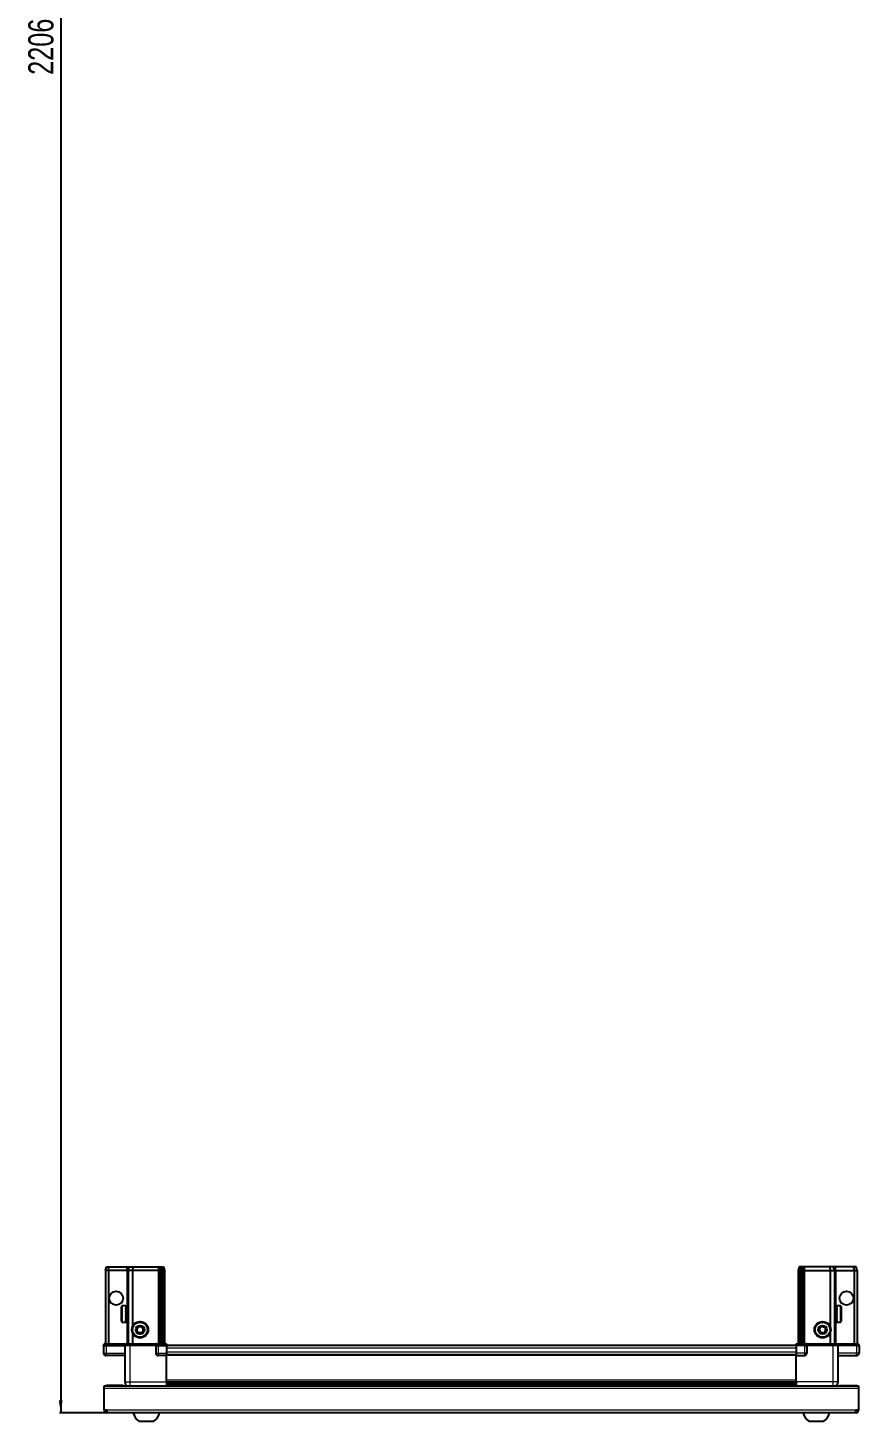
# Model space of a CAD drawing. Header units: millimetres. Extents: x 899 to 4713, y -1308 to 2022.
# Drawn here: x 963 to 1623, y -1308 to -201 of the extents above; entities that cross this region are included whole.
import ezdxf

# ---------------------------------------------------------------- set-up
doc = ezdxf.new("R2010")
doc.units = ezdxf.units.MM
doc.layers.add('FORMAT', color=7, linetype='Continuous')
doc.styles.add('SLDTEXTSTYLE0', font='TXT', dxfattribs={"width": 0.75})
doc.dimstyles.new('SLDDIMSTYLE0', dxfattribs={"dimtxt": 20, "dimasz": 10, "dimexe": 0, "dimexo": 0.0625, "dimgap": 5, "dimtad": 2, "dimdec": 1, "dimrnd": 1e-09, "dimzin": 12, "dimdsep": 46, "dimtxsty": 'SLDTEXTSTYLE0', "dimsah": 1, "dimcen": 0.09, "dimadec": 0, "dimazin": 3, "dimtfac": 1, "dimtofl": 0, "dimtmove": 0, "dimatfit": 3, "dimfxl": 0, "dimfrac": 2, "dimtolj": 1, "dimtzin": 12, "dimarcsym": 0})

# ---------------------------------------------------------------- blocks, each defined once
blk = doc.blocks.new('_D_8')
at = {"layer": 'FORMAT'}
for p, q in [((1108.5, 905.8), (988.5, 905.8)), ((989.5, 905.8), (989.5, -1300.9)), ((1026.1, -1300.9), (988.5, -1300.9))]:
    blk.add_line(p, q, dxfattribs=at)
for points in [[(989.5, 905.8), (987.9, 895.8), (991, 895.8)], [(989.5, -1300.9), (991, -1290.9), (987.9, -1290.9)]]:
    blk.add_solid(points, dxfattribs=at)
at = {"layer": 'FORMAT', "insert": (963.7, -238.2), "char_height": 20, "attachment_point": 1, "rotation": 90, "style": 'SLDTEXTSTYLE0'}
blk.add_mtext('2206,7', dxfattribs=at)

msp = doc.modelspace()

# ---------------------------------------------------------------- linework, layer by layer
at = {"color": 7, "linetype": 'Continuous', "lineweight": 25}
for p, q in [((1024.97, -1187.94), (1025.77, -1184.94)), ((1027.47, -1187.94), (1024.97, -1187.94)), ((1024.97, -1187.94), (1024.97, -1246.24)), ((1025.77, -1184.94), (1027.63, -1184.94)), ((1027.47, -1187.94), (1027.63, -1184.94)), ((1041.97, -1187.94), (1027.47, -1187.94)), ((1027.47, -1187.94), (1027.47, -1246.24)), ((1027.63, -1184.94), (1041.97, -1184.94)), ((1041.97, -1184.94), (1043.77, -1184.94)), ((1042.97, -1187.94), (1041.97, -1187.94)), ((1042.97, -1187.94), (1043.77, -1184.94)), ((1046.47, -1187.94), (1042.97, -1187.94)), ((1042.97, -1187.94), (1042.97, -1246.24)), ((1043.77, -1184.94), (1046.8, -1184.94)), ((1046.8, -1184.94), (1046.47, -1187.94)), ((1066.97, -1187.94), (1046.47, -1187.94)), ((1046.47, -1187.94), (1046.47, -1232.44)), ((1046.8, -1184.94), (1066.97, -1184.94)), ((1066.97, -1184.94), (1068.77, -1184.94)), ((1067.97, -1187.94), (1066.97, -1187.94)), ((1068.77, -1184.94), (1067.97, -1187.94)), ((1068.97, -1187.94), (1067.97, -1187.94)), ((1067.97, -1187.94), (1067.97, -1246.24)), ((1068.77, -1184.94), (1069.51, -1184.94)), ((1069.51, -1184.94), (1068.97, -1187.94)), ((1070.47, -1187.94), (1068.97, -1187.94)), ((1068.97, -1187.94), (1068.97, -1246.24)), ((1069.51, -1184.94), (1070.02, -1184.94)), ((1070.02, -1184.94), (1070.47, -1187.94)), ((1070.02, -1184.94), (1071.17, -1184.94)), ((1071.97, -1187.94), (1070.47, -1187.94)), ((1070.47, -1187.94), (1070.47, -1246.24)), ((1071.17, -1184.94), (1071.97, -1187.94)), ((1071.97, -1187.94), (1071.97, -1246.24)), ((1575.77, -1184.94), (1574.97, -1187.94)), ((1574.97, -1187.94), (1576.47, -1187.94)), ((1574.97, -1187.94), (1574.97, -1246.24)), ((1576.93, -1184.94), (1575.77, -1184.94)), ((1576.93, -1184.94), (1576.47, -1187.94)), ((1576.47, -1187.94), (1577.97, -1187.94)), ((1576.47, -1187.94), (1576.47, -1246.24)), ((1577.43, -1184.94), (1576.93, -1184.94)), ((1577.43, -1184.94), (1577.97, -1187.94)), ((1578.17, -1184.94), (1577.43, -1184.94)), ((1577.97, -1187.94), (1578.97, -1187.94)), ((1577.97, -1187.94), (1577.97, -1246.24)), ((1578.17, -1184.94), (1578.97, -1187.94)), ((1579.97, -1184.94), (1578.17, -1184.94)), ((1578.97, -1187.94), (1578.97, -1246.24)), ((1578.97, -1187.94), (1579.97, -1187.94)), ((1600.14, -1184.94), (1579.97, -1184.94)), ((1579.97, -1187.94), (1600.47, -1187.94)), ((1600.14, -1184.94), (1600.47, -1187.94)), ((1603.17, -1184.94), (1600.14, -1184.94)), ((1600.47, -1187.94), (1600.47, -1232.44)), ((1600.47, -1187.94), (1603.97, -1187.94)), ((1603.97, -1187.94), (1603.17, -1184.94)), ((1604.97, -1184.94), (1603.17, -1184.94)), ((1603.97, -1187.94), (1603.97, -1246.24)), ((1603.97, -1187.94), (1604.97, -1187.94)), ((1619.32, -1184.94), (1604.97, -1184.94)), ((1604.97, -1187.94), (1619.47, -1187.94)), ((1619.47, -1187.94), (1619.32, -1184.94)), ((1621.17, -1184.94), (1619.32, -1184.94)), ((1619.47, -1187.94), (1621.97, -1187.94)), ((1619.47, -1187.94), (1619.47, -1246.24)), ((1621.97, -1187.94), (1621.17, -1184.94)), ((1621.97, -1187.94), (1621.97, -1246.24)), ((1037.77, -1228.14), (1037.77, -1216.74)), ((1040.97, -1215.94), (1038.57, -1215.94)), ((1040.97, -1215.94), (1040.97, -1215.95)), ((1040.97, -1215.95), (1041.47, -1215.95)), ((1040.97, -1216.13), (1041.47, -1216.13)), ((1040.97, -1216.13), (1040.97, -1216.35)), ((1040.97, -1216.35), (1041.47, -1216.35)), ((1040.97, -1216.93), (1041.47, -1216.93)), ((1040.97, -1216.93), (1040.97, -1217.35)), ((1041.47, -1216.13), (1041.47, -1215.95)), ((1041.47, -1216.35), (1041.47, -1216.13)), ((1041.47, -1216.93), (1041.47, -1216.35)), ((1041.47, -1217.35), (1041.47, -1216.93)), ((1608.37, -1215.94), (1605.47, -1215.94)), ((1605.97, -1215.94), (1605.47, -1215.94)), ((1605.47, -1215.94), (1605.47, -1215.99)), ((1605.47, -1215.99), (1605.47, -1216.27)), ((1605.97, -1215.99), (1605.47, -1215.99)), ((1605.97, -1216.27), (1605.47, -1216.27)), ((1605.47, -1216.27), (1605.47, -1216.55)), ((1605.97, -1216.55), (1605.47, -1216.55)), ((1605.47, -1216.55), (1605.47, -1217.21)), ((1605.97, -1217.21), (1605.47, -1217.21)), ((1605.47, -1217.21), (1605.47, -1217.68)), ((1605.97, -1215.99), (1605.97, -1215.94)), ((1605.97, -1216.55), (1605.97, -1216.27)), ((1605.97, -1217.68), (1605.97, -1217.21)), ((1609.17, -1216.74), (1609.17, -1228.14)), ((1040.97, -1217.35), (1041.47, -1217.35)), ((1040.97, -1218.26), (1041.47, -1218.26)), ((1040.97, -1218.26), (1040.97, -1218.85)), ((1040.97, -1218.85), (1041.47, -1218.85)), ((1040.97, -1220), (1041.47, -1220)), ((1040.97, -1220), (1040.97, -1220.7)), ((1040.97, -1220.7), (1041.47, -1220.7)), ((1040.97, -1221.99), (1041.47, -1221.99)), ((1040.97, -1221.99), (1040.97, -1222.72)), ((1040.97, -1222.13), (1041.47, -1222.13)), ((1040.97, -1222.63), (1041.47, -1222.63)), ((1040.97, -1222.72), (1041.47, -1222.72)), ((1040.97, -1224.01), (1041.47, -1224.01)), ((1040.97, -1224.01), (1040.97, -1224.72)), ((1040.97, -1224.72), (1041.47, -1224.72)), ((1040.97, -1225.88), (1041.47, -1225.88)), ((1040.97, -1225.88), (1040.97, -1226.49)), ((1040.97, -1226.49), (1041.47, -1226.49)), ((1040.97, -1227.42), (1041.47, -1227.42)), ((1040.97, -1227.42), (1040.97, -1227.86)), ((1040.97, -1227.86), (1041.47, -1227.86)), ((1041.47, -1218.26), (1041.47, -1217.35)), ((1041.57, -1218.04), (1041.47, -1218.04)), ((1041.47, -1218.85), (1041.47, -1218.26)), ((1041.47, -1220), (1041.47, -1218.85)), ((1041.47, -1220.7), (1041.47, -1220)), ((1041.47, -1221.99), (1041.47, -1220.7)), ((1041.47, -1222.13), (1041.47, -1221.99)), ((1041.47, -1222.72), (1041.47, -1222.63)), ((1041.47, -1224.01), (1041.47, -1222.72)), ((1041.47, -1224.72), (1041.47, -1224.01)), ((1041.47, -1225.88), (1041.47, -1224.72)), ((1041.47, -1226.49), (1041.47, -1225.88)), ((1041.47, -1227.42), (1041.47, -1226.49)), ((1041.47, -1226.84), (1041.57, -1226.84)), ((1041.47, -1227.86), (1041.47, -1227.42)), ((1041.47, -1228.47), (1041.47, -1227.86)), ((1041.57, -1226.84), (1041.57, -1218.04)), ((1042.45, -1219.13), (1041.97, -1218.44)), ((1041.97, -1226.44), (1041.97, -1218.44)), ((1041.97, -1226.44), (1042.45, -1225.75)), ((1042.94, -1218.44), (1042.45, -1219.13)), ((1042.45, -1225.75), (1042.45, -1219.13)), ((1042.45, -1225.75), (1042.94, -1226.44)), ((1042.97, -1218.44), (1042.94, -1218.44)), ((1042.94, -1226.44), (1042.94, -1218.44)), ((1042.94, -1226.44), (1042.97, -1226.44)), ((1604, -1218.44), (1603.97, -1218.44)), ((1603.97, -1226.44), (1604, -1226.44)), ((1604.49, -1219.13), (1604, -1218.44)), ((1604, -1218.44), (1604, -1226.44)), ((1604, -1226.44), (1604.49, -1225.75)), ((1604.97, -1218.44), (1604.49, -1219.13)), ((1604.49, -1219.13), (1604.49, -1225.75)), ((1604.49, -1225.75), (1604.97, -1226.44)), ((1604.97, -1218.44), (1604.97, -1226.44)), ((1605.47, -1218.04), (1605.37, -1218.04)), ((1605.37, -1218.04), (1605.37, -1226.84)), ((1605.37, -1226.84), (1605.47, -1226.84)), ((1605.47, -1217.68), (1605.47, -1218.66)), ((1605.97, -1217.68), (1605.47, -1217.68)), ((1605.97, -1218.66), (1605.47, -1218.66)), ((1605.47, -1218.66), (1605.47, -1219.28)), ((1605.47, -1219.28), (1605.47, -1220.48)), ((1605.97, -1219.28), (1605.47, -1219.28)), ((1605.97, -1220.48), (1605.47, -1220.48)), ((1605.47, -1220.48), (1605.47, -1221.11)), ((1605.97, -1221.11), (1605.47, -1221.11)), ((1605.47, -1221.19), (1605.47, -1222.49)), ((1605.97, -1221.19), (1605.47, -1221.19)), ((1605.97, -1222.49), (1605.47, -1222.49)), ((1605.97, -1222.97), (1605.47, -1222.97)), ((1605.47, -1222.97), (1605.47, -1223.23)), ((1605.47, -1223.23), (1605.47, -1224.5)), ((1605.97, -1223.23), (1605.47, -1223.23)), ((1605.97, -1224.5), (1605.47, -1224.5)), ((1605.47, -1224.5), (1605.47, -1225.18)), ((1605.47, -1225.18), (1605.47, -1226.3)), ((1605.97, -1225.18), (1605.47, -1225.18)), ((1605.97, -1226.3), (1605.47, -1226.3)), ((1605.47, -1226.3), (1605.47, -1226.87)), ((1605.47, -1226.87), (1605.47, -1227.73)), ((1605.97, -1226.87), (1605.47, -1226.87)), ((1605.97, -1227.73), (1605.47, -1227.73)), ((1605.47, -1227.73), (1605.47, -1228.12)), ((1605.47, -1228.12), (1605.47, -1228.64)), ((1605.97, -1228.12), (1605.47, -1228.12)), ((1605.97, -1219.28), (1605.97, -1218.66)), ((1605.97, -1221.19), (1605.97, -1220.48)), ((1605.97, -1223.23), (1605.97, -1222.49)), ((1605.97, -1225.18), (1605.97, -1224.5)), ((1605.97, -1226.87), (1605.97, -1226.3)), ((1605.97, -1228.12), (1605.97, -1227.73)), ((1038.57, -1228.94), (1040.97, -1228.94)), ((1040.97, -1228.47), (1041.47, -1228.47)), ((1040.97, -1228.47), (1040.97, -1228.7)), ((1040.97, -1228.7), (1041.47, -1228.7)), ((1040.97, -1228.92), (1041.47, -1228.92)), ((1040.97, -1228.92), (1040.97, -1228.94)), ((1040.97, -1228.93), (1041.47, -1228.93)), ((1041.47, -1228.7), (1041.47, -1228.47)), ((1041.47, -1228.92), (1041.47, -1228.7)), ((1041.47, -1228.93), (1041.47, -1228.92)), ((1046.47, -1237.44), (1046.47, -1246.24)), ((1600.47, -1237.44), (1600.47, -1246.24)), ((1605.97, -1228.64), (1605.47, -1228.64)), ((1605.47, -1228.64), (1605.47, -1228.82)), ((1605.47, -1228.82), (1605.47, -1228.94)), ((1605.97, -1228.82), (1605.47, -1228.82)), ((1605.47, -1228.94), (1608.37, -1228.94)), ((1605.97, -1228.82), (1605.97, -1228.64)), ((1023.97, -1246.24), (1023.47, -1247.11)), ((1023.47, -1247.44), (1023.47, -1247.11)), ((1023.47, -1247.44), (1025.47, -1247.44)), ((1023.47, -1247.44), (1023.47, -1253.44)), ((1025.47, -1246.24), (1023.97, -1246.24)), ((1025.47, -1246.24), (1040.27, -1246.24)), ((1040.27, -1247.44), (1025.47, -1247.44)), ((1025.47, -1247.44), (1040.27, -1247.44)), ((1040.27, -1246.24), (1040.47, -1246.24)), ((1040.47, -1247.44), (1040.27, -1247.44)), ((1040.47, -1247.44), (1040.47, -1246.24)), ((1040.47, -1246.24), (1044.47, -1246.24)), ((1044.47, -1247.44), (1040.47, -1247.44)), ((1040.47, -1247.44), (1040.47, -1276.44)), ((1044.47, -1246.24), (1064.77, -1246.24)), ((1064.77, -1247.44), (1044.47, -1247.44)), ((1064.77, -1246.24), (1064.97, -1246.24)), ((1064.97, -1247.44), (1064.77, -1247.44)), ((1064.97, -1247.44), (1064.97, -1246.24)), ((1065.65, -1246.24), (1064.97, -1246.24)), ((1064.97, -1247.44), (1066.97, -1247.44)), ((1064.97, -1247.44), (1064.97, -1253.44)), ((1065.65, -1246.24), (1073.47, -1246.24)), ((1073.47, -1247.11), (1066.97, -1247.11)), ((1073.47, -1247.44), (1066.97, -1247.44)), ((1066.97, -1247.44), (1073.47, -1247.44)), ((1073.47, -1246.24), (1073.47, -1247.11)), ((1073.47, -1247.11), (1073.47, -1247.11)), ((1073.47, -1247.44), (1073.47, -1247.11)), ((1073.47, -1247.44), (1073.47, -1247.44)), ((1073.47, -1247.44), (1073.47, -1253.44)), ((1573.47, -1247.59), (1073.47, -1247.59)), ((1573.47, -1246.24), (1581.29, -1246.24)), ((1573.47, -1247.11), (1573.47, -1246.24)), ((1579.97, -1247.11), (1573.47, -1247.11)), ((1573.47, -1247.44), (1573.47, -1247.11)), ((1579.97, -1247.44), (1573.47, -1247.44)), ((1573.47, -1247.44), (1573.47, -1253.44)), ((1579.97, -1247.44), (1581.97, -1247.44)), ((1581.97, -1247.44), (1579.97, -1247.44)), ((1581.97, -1246.24), (1581.29, -1246.24)), ((1581.97, -1247.44), (1581.97, -1246.24)), ((1581.97, -1246.24), (1582.17, -1246.24)), ((1582.17, -1247.44), (1581.97, -1247.44)), ((1581.97, -1247.44), (1581.97, -1253.44)), ((1582.17, -1246.24), (1602.47, -1246.24)), ((1602.47, -1247.44), (1582.17, -1247.44)), ((1602.47, -1246.24), (1606.47, -1246.24)), ((1606.47, -1247.44), (1602.47, -1247.44)), ((1606.47, -1247.44), (1606.47, -1246.24)), ((1606.47, -1246.24), (1606.67, -1246.24)), ((1606.67, -1247.44), (1606.47, -1247.44)), ((1606.47, -1247.44), (1606.47, -1276.44)), ((1606.67, -1246.24), (1621.47, -1246.24)), ((1621.47, -1247.44), (1606.67, -1247.44)), ((1622.97, -1246.24), (1621.47, -1246.24)), ((1621.47, -1247.44), (1623.47, -1247.44)), ((1623.47, -1247.11), (1622.97, -1246.24)), ((1623.47, -1247.11), (1622.97, -1246.24)), ((1623.47, -1247.44), (1623.47, -1247.11)), ((1623.47, -1247.44), (1623.47, -1247.11)), ((1623.47, -1247.44), (1623.47, -1247.44)), ((1623.47, -1247.44), (1623.47, -1253.44)), ((1040.47, -1255.44), (1025.47, -1255.44)), ((1073.47, -1255.44), (1066.97, -1255.44)), ((1073.47, -1253.44), (1073.47, -1255.44)), ((1573.47, -1254.79), (1073.47, -1254.79)), ((1073.47, -1276.44), (1073.47, -1255.44)), ((1573.47, -1253.44), (1573.47, -1255.44)), ((1573.47, -1255.44), (1579.97, -1255.44)), ((1573.47, -1276.44), (1573.47, -1255.44)), ((1606.47, -1255.44), (1621.47, -1255.44)), ((1023.97, -1281.54), (1023.97, -1279.44)), ((1023.97, -1279.44), (1622.97, -1279.44)), ((1023.97, -1298.84), (1023.97, -1281.54)), ((1038.97, -1279.34), (1026.07, -1279.34)), ((1038.97, -1279.34), (1038.97, -1279.44)), ((1073.47, -1277.46), (1573.47, -1277.46)), ((1073.47, -1277.5), (1573.47, -1277.5)), ((1097.35, -1279.29), (1073.47, -1279.29)), ((1091.97, -1279.44), (1091.97, -1279.29)), ((1092.01, -1279.44), (1092.01, -1279.29)), ((1092.28, -1279.44), (1092.28, -1279.29)), ((1092.54, -1279.44), (1092.54, -1279.29)), ((1093.19, -1279.44), (1093.19, -1279.29)), ((1093.66, -1279.44), (1093.66, -1279.29)), ((1094.62, -1279.44), (1094.62, -1279.29)), ((1095.24, -1279.44), (1095.24, -1279.29)), ((1096.43, -1279.44), (1096.43, -1279.29)), ((1097.09, -1279.44), (1097.09, -1279.29)), ((1097.14, -1279.44), (1097.14, -1279.29)), ((1098.44, -1279.29), (1097.35, -1279.29)), ((1099.17, -1279.29), (1098.44, -1279.29)), ((1098.44, -1279.44), (1098.44, -1279.29)), ((1098.44, -1279.29), (1098.44, -1279.29)), ((1098.45, -1279.44), (1098.45, -1279.29)), ((1098.95, -1279.44), (1098.95, -1279.29)), ((1099.17, -1279.44), (1099.17, -1279.29)), ((1099.59, -1279.29), (1099.17, -1279.29)), ((1099.17, -1279.29), (1099.17, -1279.29)), ((1547.35, -1279.29), (1099.59, -1279.29)), ((1100.45, -1279.44), (1100.45, -1279.29)), ((1101.14, -1279.44), (1101.14, -1279.29)), ((1102.26, -1279.44), (1102.26, -1279.29)), ((1102.84, -1279.44), (1102.84, -1279.29)), ((1103.71, -1279.44), (1103.71, -1279.29)), ((1104.11, -1279.44), (1104.11, -1279.29)), ((1104.64, -1279.44), (1104.64, -1279.29)), ((1104.83, -1279.44), (1104.83, -1279.29)), ((1104.97, -1279.44), (1104.97, -1279.29)), ((1541.97, -1279.44), (1541.97, -1279.29)), ((1542.14, -1279.44), (1542.14, -1279.29)), ((1542.35, -1279.44), (1542.35, -1279.29)), ((1542.91, -1279.44), (1542.91, -1279.29)), ((1543.33, -1279.44), (1543.33, -1279.29)), ((1544.23, -1279.44), (1544.23, -1279.29)), ((1544.82, -1279.44), (1544.82, -1279.29)), ((1545.96, -1279.44), (1545.96, -1279.29)), ((1546.66, -1279.44), (1546.66, -1279.29)), ((1547.93, -1279.29), (1547.35, -1279.29)), ((1547.93, -1279.44), (1547.93, -1279.29)), ((1547.94, -1279.29), (1547.93, -1279.29)), ((1548.67, -1279.29), (1547.94, -1279.29)), ((1548.11, -1279.44), (1548.11, -1279.29)), ((1548.61, -1279.44), (1548.61, -1279.29)), ((1548.67, -1279.44), (1548.67, -1279.29)), ((1549.59, -1279.29), (1548.67, -1279.29)), ((1548.67, -1279.29), (1548.67, -1279.29)), ((1573.47, -1279.29), (1549.59, -1279.29)), ((1549.96, -1279.44), (1549.96, -1279.29)), ((1550.67, -1279.44), (1550.67, -1279.29)), ((1551.84, -1279.44), (1551.84, -1279.29)), ((1552.45, -1279.44), (1552.45, -1279.29)), ((1553.4, -1279.44), (1553.4, -1279.29)), ((1553.85, -1279.44), (1553.85, -1279.29)), ((1554.47, -1279.44), (1554.47, -1279.29)), ((1554.71, -1279.44), (1554.71, -1279.29)), ((1554.95, -1279.44), (1554.95, -1279.29)), ((1554.97, -1279.44), (1554.97, -1279.29)), ((1607.97, -1279.34), (1607.97, -1279.44)), ((1607.97, -1279.34), (1620.87, -1279.34)), ((1622.97, -1279.44), (1622.97, -1281.54)), ((1622.97, -1281.54), (1622.97, -1298.84)), ((1026.07, -1298.84), (1023.97, -1298.84)), ((1026.07, -1298.84), (1026.07, -1300.94)), ((1620.87, -1300.94), (1026.07, -1300.94)), ((1622.97, -1298.84), (1620.87, -1298.84)), ((1620.87, -1300.94), (1620.87, -1298.84)), ((1051.47, -1307.54), (1063.47, -1307.54)), ((1583.47, -1307.54), (1595.47, -1307.54))]:
    msp.add_line(p, q, dxfattribs=at)
at = {"color": 8, "linetype": 'Continuous', "lineweight": 18}
for p, q in [((1041.97, -1187.94), (1041.97, -1184.94)), ((1041.97, -1187.94), (1041.97, -1218.44)), ((1066.97, -1184.94), (1066.97, -1187.94)), ((1066.97, -1187.94), (1066.97, -1246.24)), ((1579.97, -1184.94), (1579.97, -1187.94)), ((1579.97, -1187.94), (1579.97, -1246.24)), ((1604.97, -1187.94), (1604.97, -1184.94)), ((1604.97, -1187.94), (1604.97, -1218.44)), ((1038.57, -1228.94), (1038.57, -1215.94)), ((1608.37, -1215.94), (1608.37, -1228.94)), ((1041.97, -1226.44), (1041.97, -1246.24)), ((1604.97, -1226.44), (1604.97, -1246.24)), ((1025.47, -1247.44), (1025.47, -1246.24)), ((1025.47, -1247.44), (1025.47, -1253.44)), ((1040.27, -1247.44), (1040.27, -1246.24)), ((1044.47, -1247.44), (1044.47, -1246.24)), ((1044.47, -1247.44), (1044.47, -1276.44)), ((1064.77, -1247.44), (1064.77, -1246.24)), ((1066.97, -1247.44), (1066.97, -1247.11)), ((1066.97, -1247.44), (1066.97, -1253.44)), ((1073.47, -1247.44), (1073.47, -1247.11)), ((1573.47, -1249.59), (1073.47, -1249.59)), ((1579.97, -1247.44), (1579.97, -1247.11)), ((1579.97, -1247.44), (1579.97, -1253.44)), ((1582.17, -1246.24), (1582.17, -1247.44)), ((1602.47, -1247.44), (1602.47, -1246.24)), ((1602.47, -1247.44), (1602.47, -1276.44)), ((1606.67, -1246.24), (1606.67, -1247.44)), ((1621.47, -1247.44), (1621.47, -1246.24)), ((1621.47, -1247.44), (1621.47, -1253.44)), ((1023.47, -1253.44), (1025.47, -1253.44)), ((1025.47, -1253.44), (1040.47, -1253.44)), ((1025.47, -1255.44), (1025.47, -1253.44)), ((1064.97, -1253.44), (1066.97, -1253.44)), ((1066.97, -1253.44), (1073.47, -1253.44)), ((1066.97, -1253.44), (1066.97, -1255.44)), ((1573.47, -1252.79), (1073.47, -1252.79)), ((1573.47, -1255.44), (1073.47, -1255.44)), ((1579.97, -1253.44), (1573.47, -1253.44)), ((1581.97, -1253.44), (1579.97, -1253.44)), ((1579.97, -1253.44), (1579.97, -1255.44)), ((1621.47, -1253.44), (1606.47, -1253.44)), ((1623.47, -1253.44), (1621.47, -1253.44)), ((1621.47, -1255.44), (1621.47, -1253.44)), ((1622.97, -1281.54), (1023.97, -1281.54)), ((1026.07, -1279.44), (1026.07, -1279.34)), ((1044.47, -1276.44), (1073.47, -1276.44)), ((1073.47, -1274.84), (1573.47, -1274.84)), ((1573.47, -1276.26), (1073.47, -1276.26)), ((1073.47, -1278.7), (1573.47, -1278.7)), ((1602.47, -1276.44), (1573.47, -1276.44)), ((1620.87, -1279.44), (1620.87, -1279.34)), ((1620.87, -1298.84), (1026.07, -1298.84))]:
    msp.add_line(p, q, dxfattribs=at)
at = {"color": 7, "linetype": 'Continuous', "lineweight": 25, "flags": 128}
for points in [[(1026.07, -1279.34), (1025.66, -1279.38), (1025.43, -1279.44)], [(1621.51, -1279.44), (1621.28, -1279.38), (1620.87, -1279.34)]]:
    msp.add_lwpolyline(points, dxfattribs=at)
at = {"color": 7, "linetype": 'Continuous', "lineweight": 25}
for centre, radius in [((1033.47, -1209.94), 5.5), ((1613.47, -1209.94), 5.5), ((1052.47, -1234.94), 6.5), ((1052.47, -1234.94), 3.46), ((1594.47, -1234.94), 6.5), ((1594.47, -1234.94), 3.46)]:
    msp.add_circle(centre, radius, dxfattribs=at)
at = {"color": 8, "linetype": 'Continuous', "lineweight": 18}
for centre in [(1052.47, -1234.94), (1594.47, -1234.94)]:
    msp.add_circle(centre, 5.7, dxfattribs=at)
at = {"color": 7, "linetype": 'Continuous', "lineweight": 25}
for centre, radius, start, end in [((1038.57, -1216.74), 0.8, 90, 180), ((1608.37, -1216.74), 0.8, 360, 90), ((1038.57, -1228.14), 0.8, 180, 270), ((1041.97, -1218.04), 0.4, 180, 270), ((1041.97, -1226.84), 0.4, 90, 180), ((1604.97, -1218.04), 0.4, 270, 0), ((1604.97, -1226.84), 0.4, 360, 90), ((1608.37, -1228.14), 0.8, 270, 0), ((1052.47, -1234.94), 2.5, 147.37605, 207.37605), ((1052.47, -1234.94), 2.5, 207.37605, 267.37605), ((1052.47, -1234.94), 2.5, 87.37605, 147.37605), ((1052.47, -1234.94), 2.5, 267.37605, 327.37605), ((1052.47, -1234.94), 2.5, 27.37605, 87.37605), ((1052.47, -1234.94), 2.5, 327.37605, 27.37605), ((1594.47, -1234.94), 2.5, 134.67671, 194.67671), ((1594.47, -1234.94), 2.5, 194.67671, 254.67671), ((1594.47, -1234.94), 2.5, 74.67671, 134.67671), ((1594.47, -1234.94), 2.5, 254.67671, 314.67671), ((1594.47, -1234.94), 2.5, 14.67671, 74.67671), ((1594.47, -1234.94), 2.5, 314.67671, 14.67671), ((1025.47, -1253.44), 2, 180, 270), ((1066.97, -1253.44), 2, 180, 270), ((1579.97, -1253.44), 2, 270, 0), ((1621.47, -1253.44), 2, 270, 0), ((1026.07, -1298.84), 2.1, 180, 270), ((1026.07, -1298.84), 0.6, 180, 270), ((1058.5, -1297.92), 11.91, 194.70035, 233.8734), ((1056.45, -1297.92), 11.91, 306.1266, 345.29965), ((1590.5, -1297.92), 11.91, 194.70035, 233.8734), ((1588.45, -1297.92), 11.91, 306.1266, 345.29965), ((1620.87, -1298.84), 0.6, 270, 0), ((1620.87, -1298.84), 2.1, 270, 0)]:
    msp.add_arc(centre, radius, start, end, dxfattribs=at)
for centre, start_param, end_param in [((1066.97, -1243.64), 2.4188584, 3.1415927), ((1579.97, -1243.64), 3.1415927, 3.8643269)]:
    msp.add_ellipse(centre, major_axis=(0, 3.46), ratio=0.5773503, start_param=start_param, end_param=end_param, dxfattribs=at)
for points, knots in [([(1049.59, -1234.81), (1049.86, -1234.37), (1050.39, -1233.56), (1050.9, -1232.75), (1051.14, -1232.38)], [0, 0, 0, 0, 0.5346859, 1, 1, 1, 1]), ([(1050.91, -1237.37), (1050.86, -1237.26), (1050.58, -1236.73), (1050.12, -1235.84), (1049.75, -1235.11), (1049.59, -1234.81)], [0, 0, 0, 0, 0.1331247, 0.6370994, 1, 1, 1, 1]), ([(1053.8, -1237.5), (1053.28, -1237.48), (1052.32, -1237.44), (1051.36, -1237.39), (1050.91, -1237.37)], [0, 0, 0, 0, 0.53468586, 1, 1, 1, 1]), ([(1051.14, -1232.38), (1051.66, -1232.4), (1052.62, -1232.44), (1053.58, -1232.49), (1054.03, -1232.51)], [0, 0, 0, 0, 0.5346859, 1, 1, 1, 1]), ([(1055.35, -1235.07), (1055.08, -1235.51), (1054.56, -1236.32), (1054.04, -1237.13), (1053.8, -1237.5)], [0, 0, 0, 0, 0.5346859, 1, 1, 1, 1]), ([(1054.03, -1232.51), (1054.19, -1232.81), (1054.56, -1233.55), (1055.02, -1234.43), (1055.3, -1234.96), (1055.35, -1235.07)], [0, 0, 0, 0, 0.3629006, 0.8668753, 1, 1, 1, 1]), ([(1591.69, -1234.18), (1592.05, -1233.81), (1592.74, -1233.14), (1593.42, -1232.46), (1593.74, -1232.15)], [0, 0, 0, 0, 0.5346859, 1, 1, 1, 1]), ([(1592.42, -1236.97), (1592.33, -1236.64), (1592.12, -1235.84), (1591.87, -1234.88), (1591.72, -1234.3), (1591.69, -1234.18)], [0, 0, 0, 0, 0.3629006, 0.8668753, 1, 1, 1, 1]), ([(1595.2, -1237.73), (1594.7, -1237.6), (1593.77, -1237.34), (1592.85, -1237.09), (1592.42, -1236.97)], [0, 0, 0, 0, 0.5346859, 1, 1, 1, 1]), ([(1593.74, -1232.15), (1594.24, -1232.28), (1595.17, -1232.54), (1596.09, -1232.79), (1596.52, -1232.91)], [0, 0, 0, 0, 0.5346859, 1, 1, 1, 1]), ([(1597.25, -1235.7), (1596.89, -1236.07), (1596.2, -1236.74), (1595.52, -1237.42), (1595.2, -1237.73)], [0, 0, 0, 0, 0.5346859, 1, 1, 1, 1]), ([(1596.52, -1232.91), (1596.56, -1233.03), (1596.71, -1233.61), (1596.96, -1234.57), (1597.17, -1235.37), (1597.25, -1235.7)], [0, 0, 0, 0, 0.1331247, 0.6370994, 1, 1, 1, 1]), ([(1040.47, -1276.44), (1040.52, -1276.88), (1040.59, -1277.56), (1041.02, -1278.37), (1041.48, -1278.93), (1041.88, -1279.29), (1042.15, -1279.42), (1042.19, -1279.44)], [0, 0, 0, 0, 0.3630185, 0.5584377, 0.7580039, 0.9575702, 1, 1, 1, 1]), ([(1073.47, -1276.44), (1073.47, -1276.84), (1073.47, -1277.63), (1073.47, -1278.64), (1073.47, -1279.27), (1073.47, -1279.43), (1073.47, -1279.44)], [0, 0, 0, 0, 0.3255201, 0.6510403, 0.9765604, 1, 1, 1, 1]), ([(1573.47, -1276.44), (1573.47, -1276.84), (1573.47, -1277.63), (1573.47, -1278.64), (1573.47, -1279.27), (1573.47, -1279.43), (1573.47, -1279.44)], [0, 0, 0, 0, 0.32552014, 0.65104028, 0.97656042, 1, 1, 1, 1]), ([(1606.47, -1276.44), (1606.42, -1276.88), (1606.35, -1277.56), (1605.92, -1278.37), (1605.46, -1278.93), (1605.06, -1279.29), (1604.8, -1279.42), (1604.75, -1279.44)], [0, 0, 0, 0, 0.36301846, 0.55843766, 0.75800394, 0.95757021, 1, 1, 1, 1])]:
    msp.add_open_spline(points, degree=3, knots=knots, dxfattribs=at)
at = {"color": 8, "linetype": 'Continuous', "lineweight": 18}
for points in [[(1040.47, -1276.44), (1040.53, -1276.44), (1040.65, -1276.44), (1041.58, -1276.44), (1042.9, -1276.44), (1043.95, -1276.44), (1044.47, -1276.44)], [(1606.47, -1276.44), (1606.41, -1276.44), (1606.29, -1276.44), (1605.37, -1276.44), (1604.04, -1276.44), (1602.99, -1276.44), (1602.47, -1276.44)]]:
    msp.add_open_spline(points, degree=3, dxfattribs=at)
for points in [[(1044.47, -1276.44), (1044.47, -1276.88), (1044.47, -1277.56), (1044.47, -1278.37), (1044.47, -1278.93), (1044.47, -1279.29), (1044.47, -1279.42), (1044.47, -1279.44)], [(1602.47, -1276.44), (1602.47, -1276.88), (1602.47, -1277.56), (1602.47, -1278.37), (1602.47, -1278.93), (1602.47, -1279.29), (1602.47, -1279.42), (1602.47, -1279.44)]]:
    msp.add_open_spline(points, degree=3, knots=[0, 0, 0, 0, 0.3630185, 0.5584377, 0.7580039, 0.9575702, 1, 1, 1, 1], dxfattribs=at)

# ---------------------------------------------------------------- dimensions: what is measured, and where the dimension line sits
at = {"layer": 'FORMAT'}
dim = msp.add_linear_dim(base=(989.47, -1300.94), p1=(1108.47, 905.76), p2=(1026.07, -1300.94), angle=90, dimstyle='SLDDIMSTYLE0', dxfattribs=at)
dim.commit()
dim.dimension.update_dxf_attribs({"geometry": '_D_8', "text_midpoint": (989.47, -197.59), "dimtype": 160})

doc.saveas('drawing.dxf')
